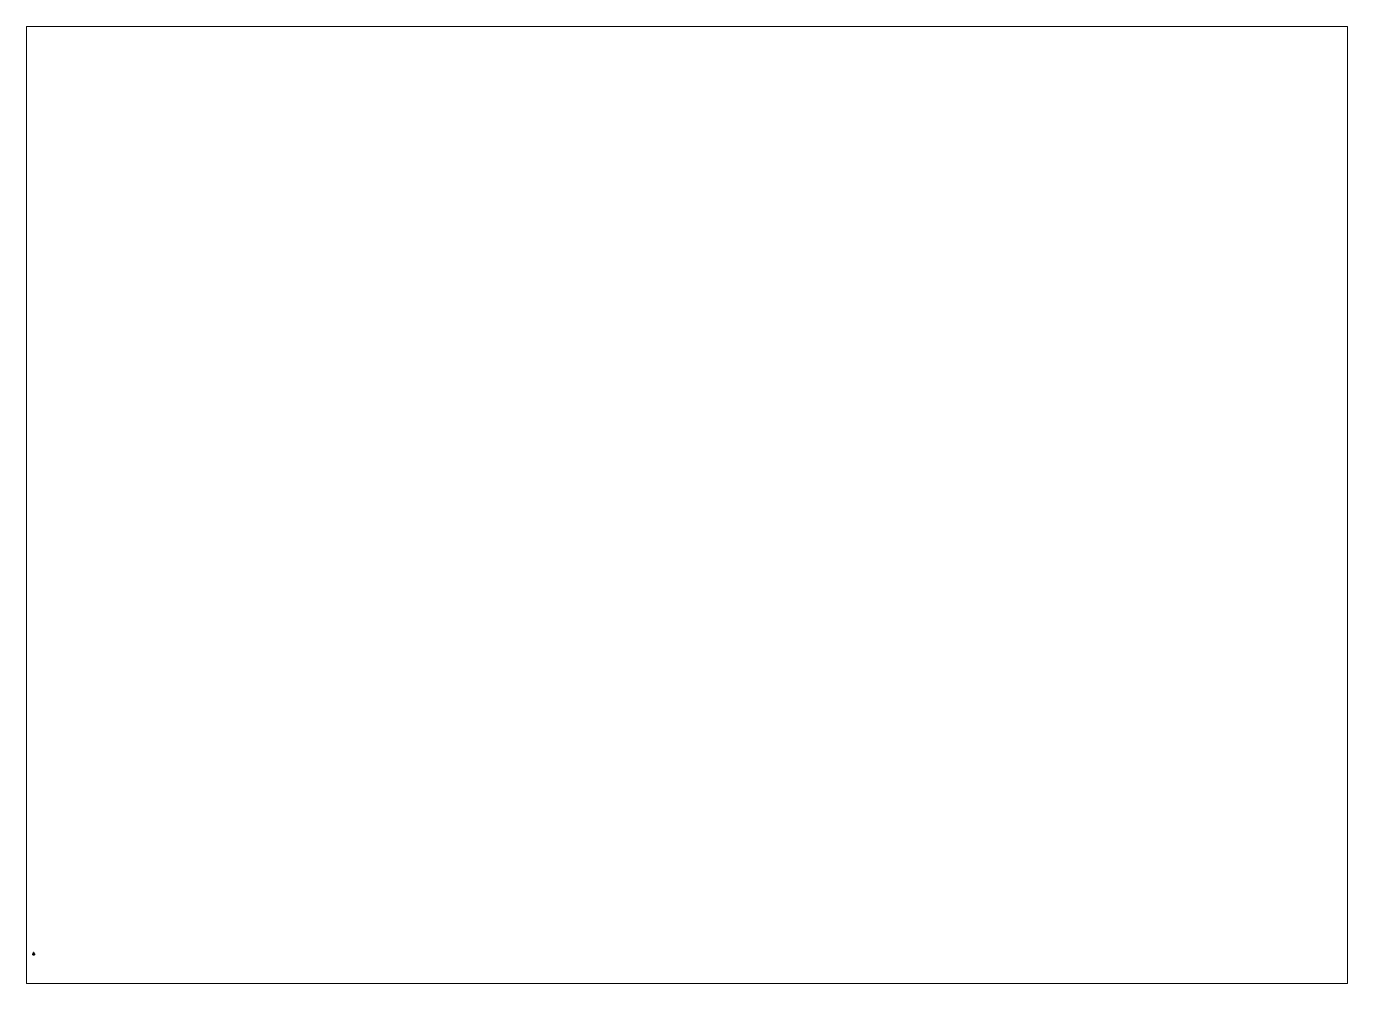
# Paper-space layout 'Layout1' of a CAD drawing. Extents: x 28 to 251, y 20 to 181.
# The model-space entities are those that its viewports show. They can reach past a viewport. Long polylines and large blocks are cut down to what shows.
import ezdxf

# ---------------------------------------------------------------- set-up
doc = ezdxf.new("R2010")
doc.units = 0
doc.layers.get('0').update_dxf_attribs({"linetype": 'CONTINUOUS'})
doc.layers.add('PROP', color=1, linetype='CONTINUOUS')

msp = doc.modelspace()

# ---------------------------------------------------------------- linework, layer by layer
at = {"layer": 'PROP'}
for points in [[(-0.22, 4.25), (-0.24, 4.16), (-0.21, 4.16, 0.12), (-0.19, 4.25, 0.11)], [(-0.19, 4.25, -0.11), (-0.21, 4.16, -0.12), (-0.24, 4.16), (-0.22, 4.25)], [(-0.17, 4.42), (-0.22, 4.25), (-0.19, 4.25, 0.11), (-0.15, 4.42, 0.08)], [(-0.15, 4.42, -0.08), (-0.19, 4.25, -0.11), (-0.22, 4.25), (-0.17, 4.42)], [(-0.19, 4.25, 0.11), (-0.21, 4.16, 0.12), (-0.12, 4.16, 0.21), (-0.11, 4.25, 0.19)], [(-0.11, 4.25, -0.19), (-0.12, 4.16, -0.21), (-0.21, 4.16, -0.12), (-0.19, 4.25, -0.11)], [(-0.15, 4.42, 0.08), (-0.19, 4.25, 0.11), (-0.11, 4.25, 0.19), (-0.08, 4.42, 0.15)], [(-0.08, 4.42, -0.15), (-0.11, 4.25, -0.19), (-0.19, 4.25, -0.11), (-0.15, 4.42, -0.08)], [(-0.09, 4.58), (-0.17, 4.42), (-0.15, 4.42, 0.08), (-0.08, 4.58, 0.05)], [(-0.08, 4.58, -0.05), (-0.15, 4.42, -0.08), (-0.17, 4.42), (-0.09, 4.58)], [(-0.08, 4.58, 0.05), (-0.15, 4.42, 0.08), (-0.08, 4.42, 0.15), (-0.05, 4.58, 0.08)], [(-0.05, 4.58, -0.08), (-0.08, 4.42, -0.15), (-0.15, 4.42, -0.08), (-0.08, 4.58, -0.05)], [(-0.11, 4.25, 0.19), (-0.12, 4.16, 0.21), (0, 4.16, 0.24), (0, 4.25, 0.22)], [(0, 4.25, -0.22), (0, 4.16, -0.24), (-0.12, 4.16, -0.21), (-0.11, 4.25, -0.19)], [(-0.08, 4.42, 0.15), (-0.11, 4.25, 0.19), (0, 4.25, 0.22), (0, 4.42, 0.17)], [(0, 4.42, -0.17), (0, 4.25, -0.22), (-0.11, 4.25, -0.19), (-0.08, 4.42, -0.15)], [(-0.03, 4.63), (-0.03, 4.63), (-0.09, 4.58), (-0.08, 4.58, 0.05)], [(-0.03, 4.63), (-0.01, 4.63, -0.03), (-0.08, 4.58, -0.05), (-0.09, 4.58)], [(-0.01, 4.63, 0.03), (-0.03, 4.63), (-0.08, 4.58, 0.05), (-0.05, 4.58, 0.08)], [(-0.01, 4.63, -0.03), (-0.01, 4.63, -0.03), (-0.05, 4.58, -0.08), (-0.08, 4.58, -0.05)], [(-0.05, 4.58, 0.08), (-0.08, 4.42, 0.15), (0, 4.42, 0.17), (0, 4.58, 0.09)], [(0, 4.58, -0.09), (0, 4.42, -0.17), (-0.08, 4.42, -0.15), (-0.05, 4.58, -0.08)], [(-0.01, 4.63, 0.03), (-0.01, 4.63, 0.03), (-0.05, 4.58, 0.08), (0, 4.58, 0.09)], [(-0.01, 4.63, -0.03), (0.01, 4.63, -0.03), (0, 4.58, -0.09), (-0.05, 4.58, -0.08)], [(-0.01, 4.7, 0.03), (-0.03, 4.7), (-0.03, 4.63), (-0.01, 4.63, 0.03)], [(-0.03, 4.7), (-0.01, 4.7, -0.03), (-0.01, 4.63, -0.03), (-0.03, 4.63)], [(0.03, 4.7), (-0.03, 4.7), (-0.01, 4.7, 0.03), (0.01, 4.7, 0.03)], [(0.01, 4.7, -0.03), (-0.01, 4.7, -0.03), (-0.03, 4.7), (0.03, 4.7)], [(0.01, 4.7, 0.03), (-0.01, 4.7, 0.03), (-0.01, 4.63, 0.03), (0.01, 4.63, 0.03)], [(-0.01, 4.7, -0.03), (0.01, 4.7, -0.03), (0.01, 4.63, -0.03), (-0.01, 4.63, -0.03)], [(0.01, 4.63, 0.03), (-0.01, 4.63, 0.03), (0, 4.58, 0.09), (0.05, 4.58, 0.08)], [(0.01, 4.63, -0.03), (0.01, 4.63, -0.03), (0.05, 4.58, -0.08), (0, 4.58, -0.09)], [(0, 4.58, 0.09), (0, 4.42, 0.17), (0.08, 4.42, 0.15), (0.05, 4.58, 0.08)], [(0.05, 4.58, -0.08), (0.08, 4.42, -0.15), (0, 4.42, -0.17), (0, 4.58, -0.09)], [(0, 4.42, 0.17), (0, 4.25, 0.22), (0.11, 4.25, 0.19), (0.08, 4.42, 0.15)], [(0.08, 4.42, -0.15), (0.11, 4.25, -0.19), (0, 4.25, -0.22), (0, 4.42, -0.17)], [(0, 4.25, 0.22), (0, 4.16, 0.24), (0.12, 4.16, 0.21), (0.11, 4.25, 0.19)], [(0.11, 4.25, -0.19), (0.12, 4.16, -0.21), (0, 4.16, -0.24), (0, 4.25, -0.22)], [(0.03, 4.7), (0.01, 4.7, 0.03), (0.01, 4.63, 0.03), (0.03, 4.63)], [(0.01, 4.7, -0.03), (0.03, 4.7), (0.03, 4.63), (0.01, 4.63, -0.03)], [(0.01, 4.63, -0.03), (0.03, 4.63), (0.08, 4.58, -0.05), (0.05, 4.58, -0.08)], [(0.01, 4.63, 0.03), (0.01, 4.63, 0.03), (0.05, 4.58, 0.08), (0.08, 4.58, 0.05)], [(0.03, 4.63), (0.01, 4.63, 0.03), (0.08, 4.58, 0.05), (0.09, 4.58)], [(0.03, 4.63), (0.03, 4.63), (0.09, 4.58), (0.08, 4.58, -0.05)], [(0.05, 4.58, 0.08), (0.08, 4.42, 0.15), (0.15, 4.42, 0.08), (0.08, 4.58, 0.05)], [(0.08, 4.58, -0.05), (0.15, 4.42, -0.08), (0.08, 4.42, -0.15), (0.05, 4.58, -0.08)], [(0.08, 4.58, 0.05), (0.15, 4.42, 0.08), (0.17, 4.42), (0.09, 4.58)], [(0.09, 4.58), (0.17, 4.42), (0.15, 4.42, -0.08), (0.08, 4.58, -0.05)], [(0.08, 4.42, 0.15), (0.11, 4.25, 0.19), (0.19, 4.25, 0.11), (0.15, 4.42, 0.08)], [(0.15, 4.42, -0.08), (0.19, 4.25, -0.11), (0.11, 4.25, -0.19), (0.08, 4.42, -0.15)], [(0.11, 4.25, 0.19), (0.12, 4.16, 0.21), (0.21, 4.16, 0.12), (0.19, 4.25, 0.11)], [(0.19, 4.25, -0.11), (0.21, 4.16, -0.12), (0.12, 4.16, -0.21), (0.11, 4.25, -0.19)], [(0.15, 4.42, 0.08), (0.19, 4.25, 0.11), (0.22, 4.25), (0.17, 4.42)], [(0.17, 4.42), (0.22, 4.25), (0.19, 4.25, -0.11), (0.15, 4.42, -0.08)], [(0.19, 4.25, 0.11), (0.21, 4.16, 0.12), (0.24, 4.16), (0.22, 4.25)], [(0.22, 4.25), (0.24, 4.16), (0.21, 4.16, -0.12), (0.19, 4.25, -0.11)], [(-0.23, 4.05, -0.13), (-0.26, 4.05), (-0.24, 4.16), (-0.21, 4.16, -0.12)], [(-0.26, 4.05), (-0.23, 4.05, 0.13), (-0.21, 4.16, 0.12), (-0.24, 4.16)], [(-0.23, 4.05, 0.13), (-0.26, 4.05), (-0.26, 4.03), (-0.23, 4.03, 0.13)], [(-0.26, 4.05), (-0.23, 4.05, -0.13), (-0.23, 4.03, -0.13), (-0.26, 4.03)], [(-0.13, 4.05, -0.23), (-0.23, 4.05, -0.13), (-0.21, 4.16, -0.12), (-0.12, 4.16, -0.21)], [(-0.23, 4.05, 0.13), (-0.13, 4.05, 0.23), (-0.12, 4.16, 0.21), (-0.21, 4.16, 0.12)], [(-0.13, 4.05, 0.23), (-0.23, 4.05, 0.13), (-0.23, 4.03, 0.13), (-0.13, 4.03, 0.23)], [(-0.23, 4.05, -0.13), (-0.13, 4.05, -0.23), (-0.13, 4.03, -0.23), (-0.23, 4.03, -0.13)], [(0, 4.05, -0.26), (-0.13, 4.05, -0.23), (-0.12, 4.16, -0.21), (0, 4.16, -0.24)], [(-0.13, 4.05, 0.23), (0, 4.05, 0.26), (0, 4.16, 0.24), (-0.12, 4.16, 0.21)], [(0, 4.05, 0.26), (-0.13, 4.05, 0.23), (-0.13, 4.03, 0.23), (0, 4.03, 0.26)], [(-0.13, 4.05, -0.23), (0, 4.05, -0.26), (0, 4.03, -0.26), (-0.13, 4.03, -0.23)], [(0.13, 4.05, -0.23), (0, 4.05, -0.26), (0, 4.16, -0.24), (0.12, 4.16, -0.21)], [(0, 4.05, 0.26), (0.13, 4.05, 0.23), (0.12, 4.16, 0.21), (0, 4.16, 0.24)], [(0.13, 4.05, 0.23), (0, 4.05, 0.26), (0, 4.03, 0.26), (0.13, 4.03, 0.23)], [(0, 4.05, -0.26), (0.13, 4.05, -0.23), (0.13, 4.03, -0.23), (0, 4.03, -0.26)], [(0.23, 4.05, -0.13), (0.13, 4.05, -0.23), (0.12, 4.16, -0.21), (0.21, 4.16, -0.12)], [(0.13, 4.05, 0.23), (0.23, 4.05, 0.13), (0.21, 4.16, 0.12), (0.12, 4.16, 0.21)], [(0.23, 4.05, 0.13), (0.13, 4.05, 0.23), (0.13, 4.03, 0.23), (0.23, 4.03, 0.13)], [(0.13, 4.05, -0.23), (0.23, 4.05, -0.13), (0.23, 4.03, -0.13), (0.13, 4.03, -0.23)], [(0.26, 4.05), (0.23, 4.05, -0.13), (0.21, 4.16, -0.12), (0.24, 4.16)], [(0.23, 4.05, 0.13), (0.26, 4.05), (0.24, 4.16), (0.21, 4.16, 0.12)], [(0.26, 4.05), (0.23, 4.05, 0.13), (0.23, 4.03, 0.13), (0.26, 4.03)], [(0.23, 4.05, -0.13), (0.26, 4.05), (0.26, 4.03), (0.23, 4.03, -0.13)]]:
    msp.add_3dface(points, dxfattribs=at)

psp = doc.layouts.get("Layout1")

# ---------------------------------------------------------------- viewports
at = {"layer": '0'}
psp.add_viewport(center=(139.22, 100.81), size=(222.76, 161.29), view_center_point=(210, 148.5), view_height=307.4901, dxfattribs=at)

doc.saveas('drawing.dxf')
